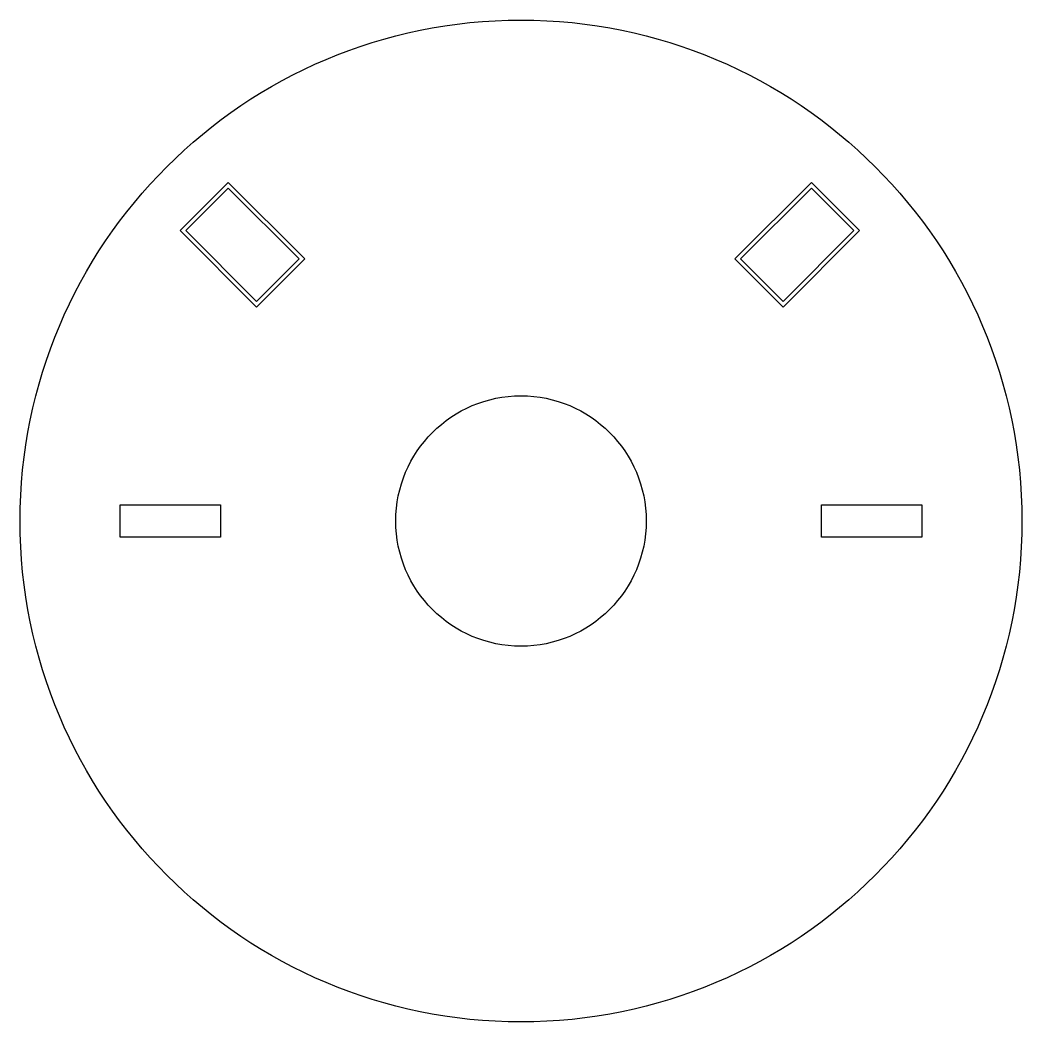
# Model space of a CAD drawing. Header units: millimetres. Extents: x -25 to 25, y -25 to 25.
import ezdxf

# ---------------------------------------------------------------- set-up
doc = ezdxf.new("R2010")
doc.units = ezdxf.units.MM
doc.layers.get('0').update_dxf_attribs({"linetype": 'CONTINUOUS'})

msp = doc.modelspace()

# ---------------------------------------------------------------- linework, layer by layer
for points in [[(-14.607, 16.9), (-10.789, 13.081), (-13.193, 10.677), (-17.011, 14.496)], [(-16.728, 14.496), (-14.607, 16.617), (-11.071, 13.081), (-13.193, 10.96)], [(14.496, 16.9), (16.9, 14.496), (13.081, 10.677), (10.677, 13.081)], [(16.617, 14.496), (13.081, 10.96), (10.96, 13.081), (14.496, 16.617)], [(-15, -0.8), (-20, -0.8), (-20, 0.8), (-15, 0.8)], [(15, -0.8), (15, 0.8), (20, 0.8), (20, -0.8)]]:
    msp.add_lwpolyline(points, close=True)
for radius in [25, 6.25]:
    msp.add_circle((0, 0), radius)

doc.saveas('drawing.dxf')
